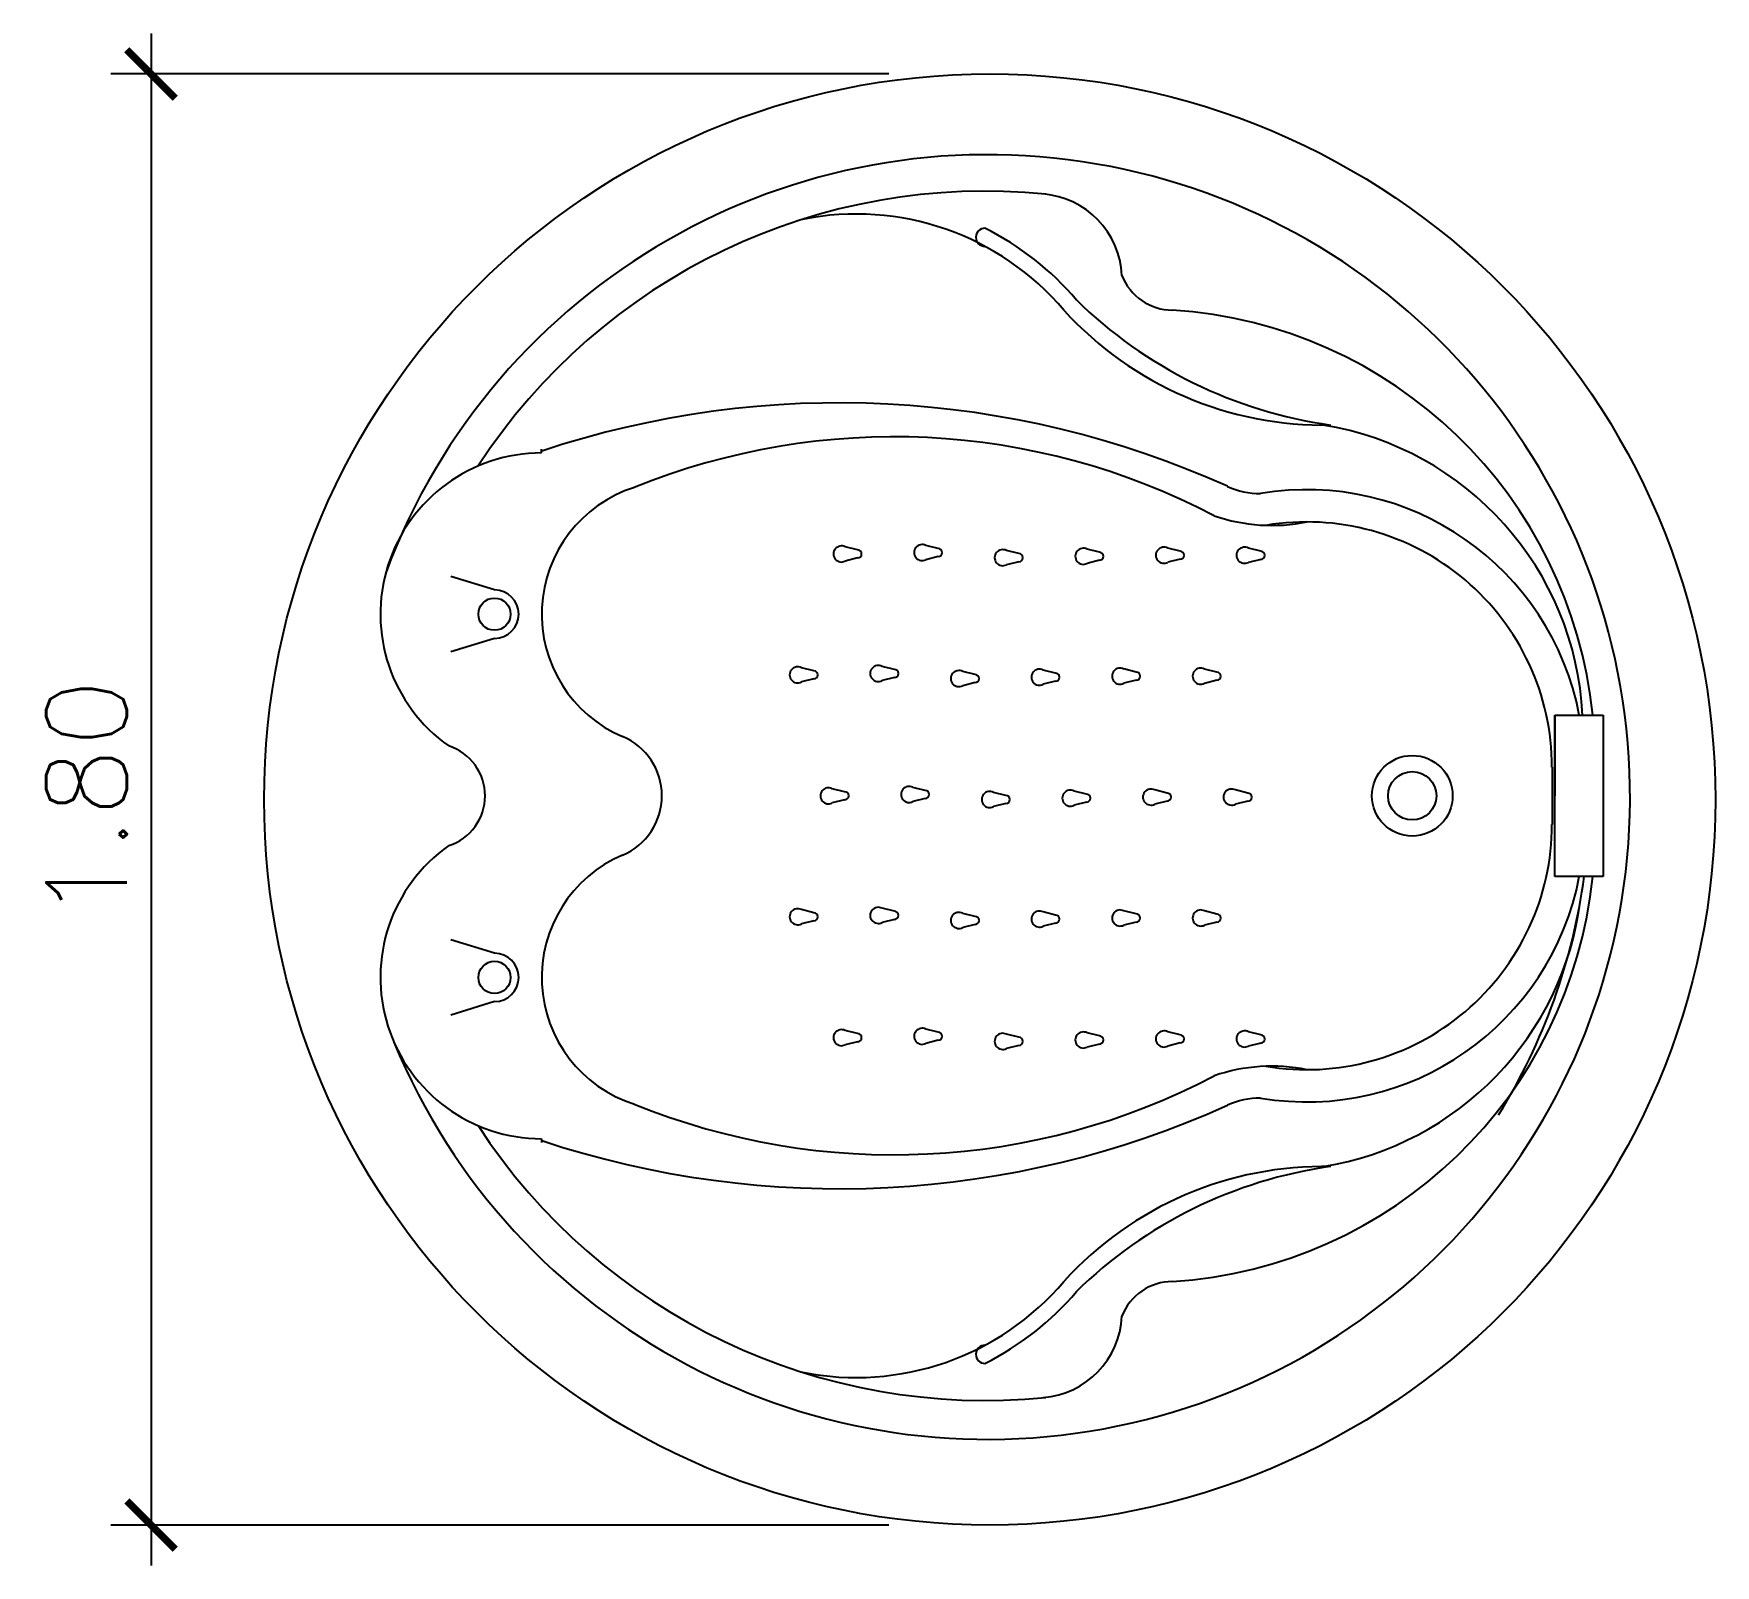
# Model space of a CAD drawing. Header units: millimetres. Extents: x 678.78 to 680.86, y 752.83 to 754.73.
import ezdxf

# ---------------------------------------------------------------- set-up
doc = ezdxf.new("R2010")
doc.units = ezdxf.units.MM
doc.layers.add('Acqualife', color=3, linetype='Continuous')
doc.layers.add('dim1', color=1, linetype='Continuous')
doc.styles.add('r80', font='romans.shx')
doc.dimstyles.new('cadnorma_dim1', dxfattribs={"dimscale": 0, "dimtxt": 2, "dimasz": 1.2, "dimexe": 1, "dimexo": 2.5, "dimgap": 0.6, "dimtad": 1, "dimzin": 4, "dimdsep": 46, "dimtxsty": 'r80', "dimblk": 'ARCHTICK', "dimblk1": 'ARCHTICK', "dimblk2": 'ARCHTICK', "dimcen": -1, "dimdle": 1, "dimclrd": 1, "dimclre": 1, "dimclrt": 2, "dimaunit": 1, "dimazin": 0, "dimtfac": 1, "dimtix": 1, "dimtmove": 2, "dimatfit": 0, "dimfxl": 0, "dimarcsym": 0})

# ---------------------------------------------------------------- blocks, each defined once
blk = doc.blocks.new('_ArchTick')
at = {"color": 0, "linetype": 'ByBlock', "const_width": 0.15}
blk.add_lwpolyline([(-0.5, -0.5), (0.5, 0.5)], dxfattribs=at)
blk = doc.blocks.new('*D2')
at = {"layer": 'Defpoints', "color": 0}
for p in [(679.9648, 754.681), (678.9245, 752.881), (679.9648, 752.881)]:
    blk.add_point(p, dxfattribs=at)
at = {"layer": 'dim1', "color": 1, "lineweight": -2}
for p, q in [((678.9245, 754.731), (678.9245, 752.831)), ((679.8398, 754.681), (678.8745, 754.681)), ((679.8398, 752.881), (678.8745, 752.881))]:
    blk.add_line(p, q, dxfattribs=at)
at = {"layer": 'dim1', "color": 1, "lineweight": -2, "xscale": 0.06, "yscale": 0.06, "zscale": 0.06}
for p, rotation in [((678.9245, 754.681), 90), ((678.9245, 752.881), 270)]:
    blk.add_blockref('_ArchTick', p, dxfattribs=dict(at, rotation=rotation))
at = {"layer": 'dim1', "color": 2, "insert": (678.8445, 753.781), "char_height": 0.1, "attachment_point": 5, "rotation": 90, "style": 'r80'}
blk.add_mtext('1.80', dxfattribs=at)

msp = doc.modelspace()

# ---------------------------------------------------------------- linework, layer by layer
at = {"layer": 'Acqualife', "color": 2}
for p, q in [((679.409, 754.2109), (679.409, 754.2156)), ((679.3505, 754.0409), (679.2964, 754.0577)), ((679.3505, 753.9809), (679.2964, 753.9641)), ((680.6657, 753.8856), (680.7257, 753.8856)), ((680.6657, 753.6856), (680.6657, 753.8856)), ((680.6657, 753.8856), (680.6657, 753.7856)), ((680.7257, 753.8856), (680.7257, 753.6856)), ((680.7257, 753.6856), (680.6657, 753.6856)), ((679.3505, 753.5903), (679.2964, 753.6071)), ((679.3505, 753.5303), (679.2964, 753.5135)), ((679.409, 753.3603), (679.409, 753.3556))]:
    msp.add_line(p, q, dxfattribs=at)
at = {"layer": 'Acqualife', "color": 1}
for p, q in [((679.8009, 754.0906), (679.7856, 754.0944)), ((679.9009, 754.0923), (679.8856, 754.0961)), ((679.9009, 754.0823), (679.8856, 754.0785)), ((680.0008, 754.086), (679.9856, 754.0898)), ((680.1008, 754.0877), (680.0855, 754.0915)), ((680.2008, 754.089), (680.1855, 754.0929)), ((680.3008, 754.0889), (680.2855, 754.0928)), ((679.8009, 754.0806), (679.7856, 754.0768)), ((680.0008, 754.076), (679.9856, 754.0722)), ((680.1008, 754.0777), (680.0855, 754.0739)), ((680.2008, 754.079), (680.1855, 754.0752)), ((680.3008, 754.0789), (680.2855, 754.0751)), ((679.7465, 753.9406), (679.7312, 753.9444)), ((679.8465, 753.9423), (679.8312, 753.9461)), ((679.9465, 753.936), (679.9312, 753.9398)), ((680.0464, 753.9377), (680.0311, 753.9415)), ((680.1464, 753.939), (680.1311, 753.9429)), ((680.2464, 753.9389), (680.2311, 753.9428)), ((679.7465, 753.9306), (679.7312, 753.9268)), ((679.8465, 753.9323), (679.8312, 753.9285)), ((679.9465, 753.926), (679.9312, 753.9222)), ((680.0464, 753.9277), (680.0311, 753.9239)), ((680.1464, 753.929), (680.1311, 753.9252)), ((680.2464, 753.9289), (680.2311, 753.9251)), ((679.7848, 753.7906), (679.7695, 753.7944)), ((679.8848, 753.7923), (679.8695, 753.7961)), ((679.9848, 753.786), (679.9695, 753.7898)), ((680.0847, 753.7877), (680.0694, 753.7915)), ((680.1847, 753.789), (680.1694, 753.7929)), ((680.2847, 753.7889), (680.2694, 753.7928)), ((679.7848, 753.7806), (679.7695, 753.7768)), ((679.8848, 753.7823), (679.8695, 753.7785)), ((679.9848, 753.776), (679.9695, 753.7722)), ((680.0847, 753.7777), (680.0694, 753.7739)), ((680.1847, 753.779), (680.1694, 753.7752)), ((680.2847, 753.7789), (680.2694, 753.7751)), ((679.7465, 753.6406), (679.7312, 753.6444)), ((679.8465, 753.6423), (679.8312, 753.6461)), ((679.7465, 753.6306), (679.7312, 753.6268)), ((679.8465, 753.6323), (679.8312, 753.6285)), ((679.9465, 753.636), (679.9312, 753.6398)), ((679.9465, 753.626), (679.9312, 753.6222)), ((680.0464, 753.6377), (680.0311, 753.6415)), ((680.0464, 753.6277), (680.0311, 753.6239)), ((680.1464, 753.639), (680.1311, 753.6429)), ((680.1464, 753.629), (680.1311, 753.6252)), ((680.2464, 753.6389), (680.2311, 753.6428)), ((680.2464, 753.6289), (680.2311, 753.6251)), ((679.8009, 753.4906), (679.7856, 753.4944)), ((679.8009, 753.4806), (679.7856, 753.4768)), ((679.9009, 753.4923), (679.8856, 753.4961)), ((679.9009, 753.4823), (679.8856, 753.4785)), ((680.0008, 753.486), (679.9856, 753.4898)), ((680.1008, 753.4877), (680.0855, 753.4915)), ((680.1008, 753.4777), (680.0855, 753.4739)), ((680.2008, 753.489), (680.1855, 753.4929)), ((680.2008, 753.479), (680.1855, 753.4752)), ((680.3008, 753.4889), (680.2855, 753.4928)), ((680.3008, 753.4789), (680.2855, 753.4751)), ((680.0008, 753.476), (679.9856, 753.4722))]:
    msp.add_line(p, q, dxfattribs=at)
at = {"layer": 'Acqualife'}
msp.add_line((680.6622, 753.8211), (680.6622, 753.7501), dxfattribs=at)
msp.add_circle((679.9648, 753.781), 0.9, dxfattribs=at)
at = {"layer": 'Acqualife', "color": 2}
for centre in [(679.3505, 754.0109), (679.3505, 753.5603)]:
    msp.add_circle(centre, 0.02, dxfattribs=at)
at = {"layer": 'Acqualife', "color": 1}
for radius in [0.05, 0.05, 0.03, 0.03]:
    msp.add_circle((680.4888, 753.7856), radius, dxfattribs=at)
at = {"layer": 'Acqualife', "color": 2}
for centre, radius, start, end in [((679.9622, 753.7841), 0.7967, 202.4352, 159.4988), ((679.9588, 753.7856), 0.75, 84.2244, 146.9417), ((679.9588, 753.7856), 0.75, 84.2244, 146.9417), ((680.0222, 754.4259), 0.1066, 2.8105, 85.1799), ((679.799, 754.1688), 0.3384, 40.2931, 101.3578), ((679.9589, 754.4784), 0.0113, 90.8496, 269.1504), ((679.799, 754.1688), 0.3584, 40.2931, 63.5247), ((680.1913, 754.4552), 0.0671, 201.0515, 270), ((680.4653, 754.8014), 0.5613, 225.4992, 262.0228), ((680.3783, 754.6795), 0.434, 222.2529, 271.257), ((680.1556, 753.8295), 0.5598, 5.7544, 86.3479), ((679.7782, 753.1019), 1.1711, 65.7268, 108.3751), ((680.3169, 753.8668), 0.3836, 2.8029, 80.7921), ((679.409, 754.0109), 0.2, 90, 234.8326), ((679.409, 754.0109), 0.2, 90, 234.8326), ((680.3007, 754.2606), 0.1, 245.7268, 270), ((680.3579, 753.8211), 0.3442, 10.7914, 99.5653), ((679.3505, 754.0109), 0.03, 270, 90), ((679.2738, 753.7856), 0.065, 287.9845, 72.0155), ((679.2738, 753.7856), 0.065, 287.9845, 72.0155), ((679.409, 753.5603), 0.2, 125.1674, 270), ((679.409, 753.5603), 0.2, 125.1674, 270), ((680.1556, 753.7417), 0.5598, 273.6521, 354.2456), ((680.3579, 753.7501), 0.3442, 260.4347, 349.2086), ((679.9588, 753.7856), 0.75, 328.14, 352.3377), ((679.9588, 753.7856), 0.75, 328.14, 352.3377), ((680.3169, 753.7044), 0.3836, 279.2079, 352.7781), ((679.3505, 753.5603), 0.03, 270, 90), ((679.7782, 754.4693), 1.1711, 251.6249, 294.2732), ((680.3007, 753.3106), 0.1, 90, 114.2732), ((679.9588, 753.7856), 0.75, 213.0583, 275.7756), ((679.9588, 753.7856), 0.75, 213.0583, 275.7756), ((680.3783, 752.8917), 0.434, 88.743, 137.7471), ((680.4653, 752.7698), 0.5613, 97.9772, 134.5008), ((679.799, 753.4024), 0.3384, 258.6422, 319.7069), ((679.799, 753.4024), 0.3584, 296.4753, 319.7069), ((680.1913, 753.116), 0.0671, 90, 158.9485), ((680.0222, 753.1453), 0.1066, 274.8201, 357.1895), ((679.9589, 753.0928), 0.0113, 90.8496, 269.1504)]:
    msp.add_arc(centre, radius, start, end, dxfattribs=at)
at = {"layer": 'Acqualife', "color": 1}
for centre, radius, start, end in [((679.8458, 753.3758), 0.8551, 62.3081, 112.1107), ((679.5739, 754.0109), 0.1649, 107.6346, 246.9621), ((680.3147, 754.3414), 0.2204, 251.051, 281.4062), ((680.3579, 753.8211), 0.3042, 0, 99.5653), ((679.7809, 754.0856), 0.01, 61.9144, 298.0593), ((679.8009, 754.0856), 0.005, 270, 90), ((679.8809, 754.0873), 0.01, 61.9144, 298.0593), ((679.9009, 754.0873), 0.005, 270, 90), ((679.9808, 754.081), 0.01, 61.9144, 298.0593), ((680.0008, 754.081), 0.005, 270, 90), ((680.0808, 754.0827), 0.01, 61.9144, 298.0593), ((680.1008, 754.0827), 0.005, 270, 90), ((680.1808, 754.084), 0.01, 61.9144, 298.0593), ((680.2008, 754.084), 0.005, 270, 90), ((680.2808, 754.084), 0.01, 61.9144, 298.0593), ((680.3008, 754.0839), 0.005, 270, 90), ((679.7265, 753.9356), 0.01, 61.9144, 298.0593), ((679.7465, 753.9356), 0.005, 270, 90), ((679.8265, 753.9373), 0.01, 61.9144, 298.0593), ((679.8465, 753.9373), 0.005, 270, 90), ((679.9265, 753.931), 0.01, 61.9144, 298.0593), ((679.9465, 753.931), 0.005, 270, 90), ((680.0264, 753.9327), 0.01, 61.9144, 298.0593), ((680.0464, 753.9327), 0.005, 270, 90), ((680.1264, 753.934), 0.01, 61.9144, 298.0593), ((680.1464, 753.934), 0.005, 270, 90), ((680.2264, 753.934), 0.01, 61.9144, 298.0593), ((680.2464, 753.9339), 0.005, 270, 90), ((679.4781, 753.7856), 0.08, 293.0379, 66.9621), ((679.7648, 753.7856), 0.01, 61.9144, 298.0593), ((679.7848, 753.7856), 0.005, 270, 90), ((679.8648, 753.7873), 0.01, 61.9144, 298.0593), ((679.8848, 753.7873), 0.005, 270, 90), ((679.9648, 753.781), 0.01, 61.9144, 298.0593), ((680.0647, 753.7827), 0.01, 61.9144, 298.0593), ((680.1647, 753.784), 0.01, 61.9144, 298.0593), ((680.1847, 753.784), 0.005, 270, 90), ((680.2647, 753.784), 0.01, 61.9144, 298.0593), ((680.2847, 753.7839), 0.005, 270, 90), ((679.9848, 753.781), 0.005, 270, 90), ((680.0847, 753.7827), 0.005, 270, 90), ((680.3579, 753.7501), 0.3042, 260.4347, 0), ((679.5739, 753.5603), 0.1649, 113.0379, 252.3654), ((679.7265, 753.6356), 0.01, 61.9144, 298.0593), ((679.8265, 753.6373), 0.01, 61.9144, 298.0593), ((680.1264, 753.634), 0.01, 61.9144, 298.0593), ((680.2264, 753.634), 0.01, 61.9144, 298.0593), ((679.7465, 753.6356), 0.005, 270, 90), ((679.8465, 753.6373), 0.005, 270, 90), ((679.9265, 753.631), 0.01, 61.9144, 298.0593), ((679.9465, 753.631), 0.005, 270, 90), ((680.0264, 753.6327), 0.01, 61.9144, 298.0593), ((680.0464, 753.6327), 0.005, 270, 90), ((680.1464, 753.634), 0.005, 270, 90), ((680.2464, 753.6339), 0.005, 270, 90), ((679.8809, 753.4873), 0.01, 61.9144, 298.0593), ((679.7809, 753.4856), 0.01, 61.9144, 298.0593), ((679.8009, 753.4856), 0.005, 270, 90), ((679.9009, 753.4873), 0.005, 270, 90), ((679.9808, 753.481), 0.01, 61.9144, 298.0593), ((680.0008, 753.481), 0.005, 270, 90), ((680.0808, 753.4827), 0.01, 61.9144, 298.0593), ((680.1008, 753.4827), 0.005, 270, 90), ((680.1808, 753.484), 0.01, 61.9144, 298.0593), ((680.2008, 753.484), 0.005, 270, 90), ((680.2808, 753.484), 0.01, 61.9144, 298.0593), ((680.3008, 753.4839), 0.005, 270, 90), ((679.8458, 754.1954), 0.8551, 247.8893, 297.6919), ((680.3147, 753.2298), 0.2204, 78.5938, 108.949)]:
    msp.add_arc(centre, radius, start, end, dxfattribs=at)

# ---------------------------------------------------------------- dimensions: what is measured, and where the dimension line sits
at = {"layer": 'dim1'}
dim = msp.add_linear_dim(base=(678.9245, 752.881), p1=(679.9648, 754.681), p2=(679.9648, 752.881), angle=90, dimstyle='cadnorma_dim1', override={"dimscale": 0.05}, dxfattribs=at)
dim.commit()
dim.dimension.update_dxf_attribs({"geometry": '*D2', "text_midpoint": (678.8445, 753.781)})

doc.saveas('drawing.dxf')
